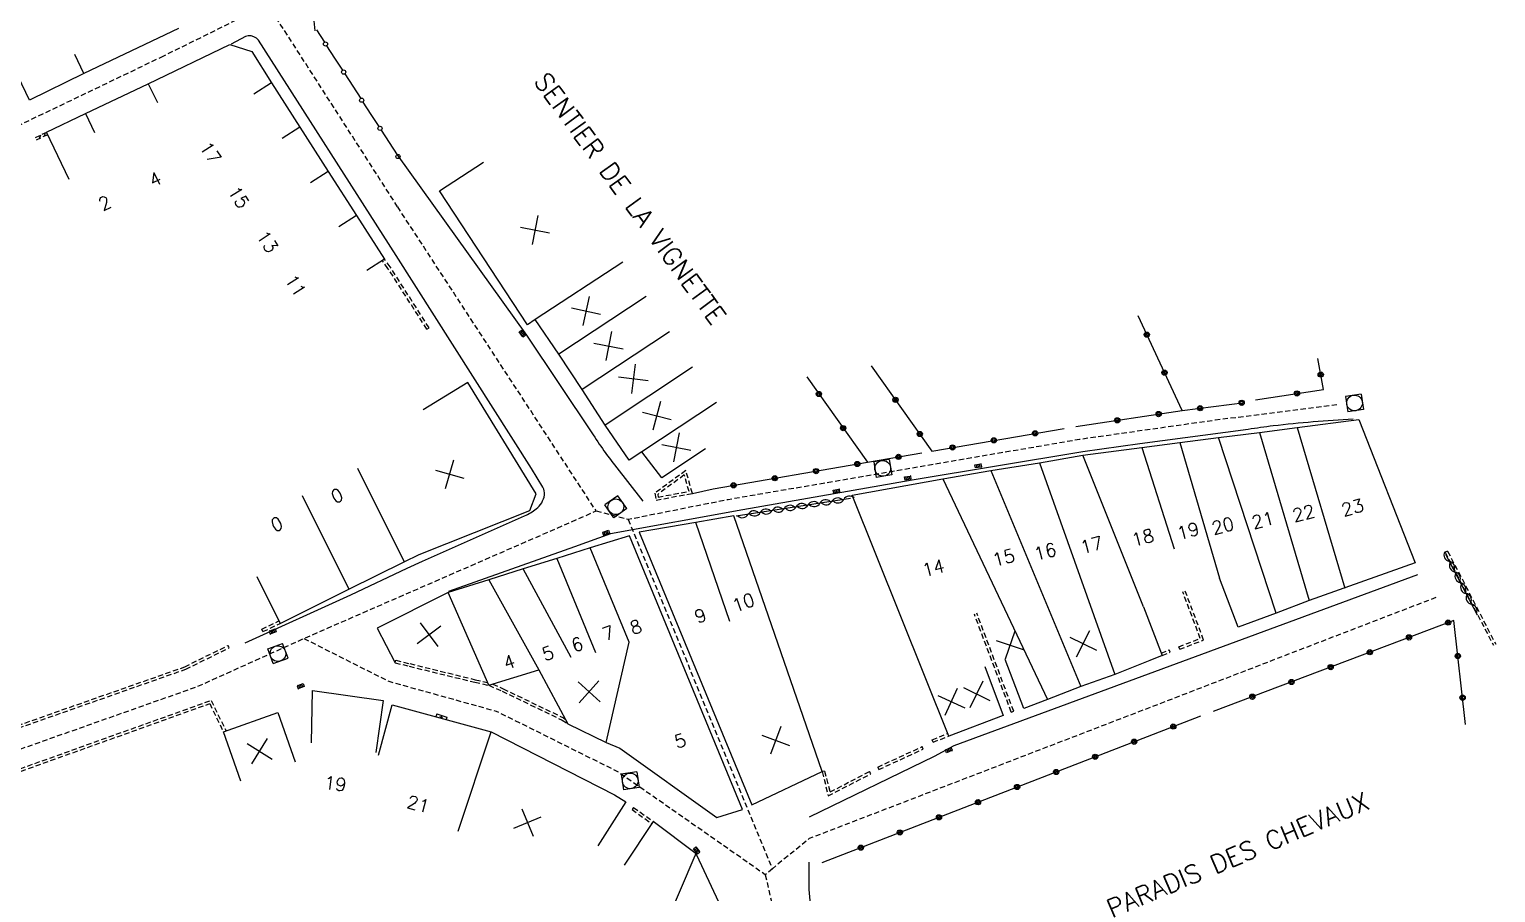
# Model space of a CAD drawing. Header units: millimetres. Extents: x 111999 to 113000, y 155000 to 156001.
# Drawn here: x 112508.1 to 112648.2, y 155818.9 to 155901.4 of the extents above; entities that cross this region are included whole.
import ezdxf
from ezdxf.enums import TextEntityAlignment as Align

# ---------------------------------------------------------------- set-up
doc = ezdxf.new("R2010")
doc.units = ezdxf.units.MM
doc.linetypes.add('DASHED', pattern=[0.75, 0.5, -0.25])
doc.layers.get('0').update_dxf_attribs({"linetype": 'CONTINUOUS'})
for name, color, linetype in [('W0001', 6, 'DASHED'), ('W0008', 7, 'CONTINUOUS'), ('W0100', 7, 'CONTINUOUS'), ('W0112', 1, 'DASHED'), ('W0310', 3, 'CONTINUOUS'), ('W0322', 7, 'CONTINUOUS'), ('W0400', 7, 'CONTINUOUS'), ('W0420', 7, 'CONTINUOUS'), ('W0989', 7, 'CONTINUOUS'), ('W0991', 7, 'CONTINUOUS'), ('W1102', 7, 'CONTINUOUS')]:
    doc.layers.add(name, color=color, linetype=linetype)
doc.styles.get("Standard").update_dxf_attribs({"font": 'romans.shx', "width": 0.85})

# ---------------------------------------------------------------- blocks, each defined once
blk = doc.blocks.new('T400')
for p, q in [((-0.15, 0.3), (0.15, 0.3)), ((-0.15, -0.25), (-0.15, 0.3)), ((-0.15, 0.15), (0.15, 0.15)), ((-0.15, 0), (0.15, 0)), ((0.15, 0.3), (0.15, -0.25)), ((-0.15, -0.15), (0.15, -0.15)), ((-0.15, -0.25), (-0.15, -0.3)), ((-0.15, -0.3), (0.15, -0.3)), ((0.15, -0.3), (0.15, -0.25))]:
    blk.add_line(p, q)
blk = doc.blocks.new('T420')
for p, q in [((0.75, 0.75), (-0.75, 0.75)), ((-0.75, 0.75), (-0.75, -0.75)), ((0.75, 0.75), (0.75, -0.75)), ((0.75, -0.75), (-0.75, -0.75))]:
    blk.add_line(p, q)
blk.add_ellipse((0, 0), major_axis=(-0.53, 0.53), ratio=1, start_param=3.926991, end_param=10.210176)
blk = doc.blocks.new('t322o')
at = {"color": 0, "linetype": 'Continuous'}
for radius in [0.25, 0.15]:
    blk.add_circle((0, 0), radius, dxfattribs=at)
blk = doc.blocks.new('t310o')
at = {"color": 0, "linetype": 'Continuous'}
for centre, start, end in [((-0.5, 0.38), 216.8699, 323.1304), ((0.5, -0.37), 36.8699, 143.1303)]:
    blk.add_arc(centre, 0.625, start, end, dxfattribs=at)
blk = doc.blocks.new('t991o')
at = {"color": 0, "linetype": 'Continuous'}
for p, q in [((-1, 1), (1, -1)), ((-1, -1), (1, 1))]:
    blk.add_line(p, q, dxfattribs=at)

msp = doc.modelspace()

# ---------------------------------------------------------------- linework, layer by layer
at = {"layer": 'W0001'}
for p, q in [((112532.77, 155900.86), (112530.61, 155904.21)), ((112527.85, 155902.27), (112520.93, 155898.84)), ((112543.3, 155884.45), (112532.77, 155900.86)), ((112520.93, 155898.84), (112494.6, 155886.2))]:
    msp.add_line(p, q, dxfattribs=at)
at = {"layer": 'W0001', "flags": 128}
for points in [[(112470.52, 155819.55), (112491.57, 155827.08), (112524.21, 155838.62), (112534.33, 155843.19), (112557.81, 155853.43), (112562.26, 155855.38), (112543.3, 155884.45)], [(112562.26, 155855.38), (112565.33, 155854.59), (112574.86, 155856.49), (112608.41, 155862.24), (112621.38, 155864.08), (112633.13, 155865.57)], [(112642.46, 155847.11), (112582.61, 155824.07), (112579.09, 155821.19), (112565.33, 155854.59)], [(112579.09, 155821.19), (112578.41, 155820.62), (112572.82, 155824.52), (112564.28, 155830.49), (112552.75, 155836.22), (112542.49, 155839.07), (112538.26, 155841.2), (112534.33, 155843.19)], [(112578.41, 155820.62), (112582.36, 155803.35), (112586.19, 155767.78), (112577.33, 155710.71), (112576.27, 155703.48), (112573.32, 155681.19), (112569.98, 155656.54), (112568.26, 155642.97)]]:
    msp.add_lwpolyline(points, dxfattribs=at)
at = {"layer": 'W0008'}
for p, q in [((112534.93, 155906.05), (112535.4, 155901.26)), ((112528.77, 155900.71), (112527.39, 155900)), ((112529.02, 155900.78), (112528.77, 155900.71)), ((112529.3, 155900.77), (112529.02, 155900.78)), ((112529.58, 155900.69), (112529.3, 155900.77)), ((112529.82, 155900.55), (112529.58, 155900.69)), ((112530, 155900.36), (112529.82, 155900.55)), ((112543.17, 155879.79), (112530, 155900.36))]:
    msp.add_line(p, q, dxfattribs=at)
at = {"layer": 'W0008', "flags": 128}
for points in [[(112543.24, 155889.42), (112555.61, 155872.18), (112561.84, 155862.86, 0.0069), (112563, 155861.13, 0.0114), (112564.02, 155859.79), (112566.71, 155856.33)], [(112528.74, 155842.78), (112538.82, 155847.38), (112544.2, 155849.93), (112545.67, 155850.58), (112555.42, 155854.92, 0.0718), (112556.54, 155855.58, 0.1917), (112557.32, 155856.91, 0.1608), (112557.18, 155857.65), (112556.09, 155859.43), (112543.17, 155879.79)], [(112634.56, 155864.15, 0.0157), (112626.92, 155863.51, 0.0015), (112624.52, 155863.18), (112614.19, 155861.81), (112608.74, 155861.04), (112592.44, 155858.33), (112576.28, 155855.5), (112563.62, 155853.2), (112560.19, 155851.94), (112548.16, 155847.68)], [(112583.87, 155762.22), (112584.29, 155766.13), (112584.3, 155767.48), (112581.49, 155796.89), (112580.95, 155802.74, 0.0641), (112580.8, 155803.42, 0.0222), (112580.55, 155803.99), (112571.89, 155822.5), (112571.82, 155822.62)], [(112582.57, 155821.81), (112582.56, 155819.2), (112584.91, 155794.02), (112586.26, 155779.98), (112587.23, 155769.5, -0.0118), (112587.6, 155765.84, -0.0355), (112587.6, 155765.13, -0.0123), (112587.5, 155764.5), (112579.22, 155708.05), (112577.69, 155708.25), (112577.31, 155705.61)]]:
    msp.add_lwpolyline(points, format="xyb", dxfattribs=at)
msp.add_lwpolyline([(112582.64, 155826.14), (112594.58, 155831.96), (112596.45, 155832.96), (112640.75, 155849.3)], dxfattribs=at)
at = {"layer": 'W0100'}
for p, q in [((112547.03, 155835.99), (112546.96, 155835.72)), ((112547.03, 155835.99), (112547.99, 155835.69)), ((112547.44, 155835.59), (112547.37, 155835.75)), ((112547.51, 155835.84), (112547.44, 155835.59)), ((112547.44, 155835.59), (112547.59, 155835.69)), ((112547.99, 155835.69), (112547.93, 155835.46))]:
    msp.add_line(p, q, dxfattribs=at)
at = {"layer": 'W0100', "flags": 128}
for points in [[(112572.7, 155861.33), (112568.54, 155858.55), (112566.61, 155861.04), (112565.42, 155860.24), (112563.11, 155863.59), (112560.91, 155866.99), (112558.7, 155870.36), (112556.45, 155873.67), (112555.69, 155873.18), (112547.31, 155885.96), (112551.5, 155888.7)], [(112545.36, 155851.23), (112555.92, 155855.44), (112556.52, 155857.03), (112549.99, 155867.66), (112545.73, 155865.05)], [(112586.71, 155856.88), (112595.36, 155858.44), (112599.94, 155859.24), (112604.6, 155859.99), (112608.73, 155860.72), (112614.38, 155861.43), (112618, 155861.91), (112621.7, 155862.39), (112625.61, 155862.89), (112629.22, 155863.36), (112635.1, 155864.11), (112640.47, 155850.44), (112630.37, 155846.84), (112627.21, 155845.62), (112623.57, 155844.28), (112621.8, 155848.95)], [(112599.37, 155840.51), (112601.13, 155835.84), (112595.93, 155833.87), (112586.71, 155856.88)], [(112565.43, 155853), (112561.68, 155851.85), (112558.49, 155850.85), (112555.3, 155849.85), (112552.01, 155848.8), (112548.13, 155847.58), (112541.36, 155844.19), (112543.07, 155840.88)], [(112552.01, 155838.72), (112556.79, 155840.19), (112559.55, 155835.05), (112563.21, 155833.25), (112564.53, 155832.7), (112573.78, 155826.09), (112576.23, 155826.85), (112565.43, 155853)], [(112529.86, 155849.12), (112532.08, 155844.64), (112538.63, 155847.91), (112543.91, 155850.52), (112545.36, 155851.23)], [(112614.54, 155846.23), (112616.32, 155841.56), (112615.14, 155841.08), (112611.79, 155839.75), (112608.56, 155838.6), (112605.38, 155837.37), (112603.1, 155836.52), (112601.32, 155841.19)], [(112535.06, 155833.22), (112535.17, 155838.22), (112541.92, 155837.26), (112541.22, 155832.31)], [(112541.47, 155832.03), (112542.79, 155836.86), (112552.23, 155834.28), (112564.02, 155828.27), (112565.11, 155827.58), (112562.41, 155823.37)], [(112528.34, 155829.56), (112526.67, 155834.27), (112531.86, 155836.12), (112533.53, 155831.4)], [(112564.62, 155805.83), (112571.71, 155822.45), (112571.82, 155822.62), (112567.7, 155825.71), (112564.93, 155821.54)]]:
    msp.add_lwpolyline(points, dxfattribs=at)
msp.add_lwpolyline([(112575.42, 155854.92), (112571.78, 155854.28), (112566.38, 155853.34), (112577.12, 155827.29), (112583.84, 155830.47)], close=True, dxfattribs=at)
at = {"layer": 'W0112'}
for p, q in [((112509.77, 155891.56), (112508.67, 155891.05)), ((112509.88, 155891.34), (112508.78, 155890.82)), ((112509.18, 155891.28), (112509.08, 155890.96)), ((112509.19, 155891.29), (112509.1, 155890.97)), ((112509.63, 155891.5), (112509.54, 155891.18)), ((112509.65, 155891.51), (112509.55, 155891.19)), ((112542.38, 155878.56), (112541.85, 155879.29)), ((112542.59, 155878.7), (112542.06, 155879.43)), ((112546.09, 155872.75), (112542.38, 155878.56)), ((112546.3, 155872.88), (112542.59, 155878.7)), ((112546.09, 155872.75), (112546.3, 155872.88)), ((112570.82, 155859.24), (112567.87, 155857.08)), ((112571.45, 155857.06), (112570.82, 155859.24)), ((112570.68, 155858.82), (112568.14, 155856.97)), ((112571.14, 155857.25), (112570.68, 155858.82)), ((112567.87, 155857.08), (112567.98, 155856.42)), ((112567.98, 155856.42), (112571.45, 155857.06)), ((112568.14, 155856.97), (112568.18, 155856.71)), ((112568.18, 155856.71), (112571.14, 155857.25)), ((112643.58, 155851.55), (112643.35, 155851.43)), ((112643.35, 155851.43), (112647.95, 155842.55)), ((112643.58, 155851.55), (112648.17, 155842.66)), ((112619.96, 155843.2), (112618.29, 155847.64)), ((112620.28, 155843.05), (112618.52, 155847.73)), ((112601.91, 155836.16), (112598.38, 155845.51)), ((112602.14, 155836.24), (112598.61, 155845.6)), ((112530.33, 155844.08), (112531.97, 155844.87)), ((112530.44, 155843.85), (112530.33, 155844.08)), ((112530.44, 155843.85), (112532.08, 155844.64)), ((112522.98, 155840.49), (112527.11, 155842.54)), ((112523.08, 155840.26), (112527.22, 155842.32)), ((112527.22, 155842.32), (112527.11, 155842.54)), ((112617.9, 155842.4), (112619.96, 155843.2)), ((112617.99, 155842.16), (112617.9, 155842.4)), ((112617.99, 155842.16), (112620.28, 155843.05)), ((112543.07, 155840.88), (112543.13, 155841.12)), ((112543.07, 155840.88), (112544.4, 155840.54)), ((112543.13, 155841.12), (112544.46, 155840.79)), ((112544.46, 155840.79), (112550.72, 155839.26)), ((112616.23, 155841.79), (112616.98, 155842.11)), ((112616.32, 155841.56), (112617.07, 155841.88)), ((112617.07, 155841.88), (112616.98, 155842.11)), ((112494.26, 155830.39), (112522.98, 155840.49)), ((112494.35, 155830.16), (112523.08, 155840.26)), ((112544.4, 155840.54), (112550.66, 155839.02)), ((112550.66, 155839.02), (112552.01, 155838.72)), ((112550.72, 155839.26), (112551.89, 155839)), ((112552.01, 155838.72), (112553.27, 155838.17)), ((112552.38, 155838.83), (112553.37, 155838.4)), ((112553.27, 155838.17), (112559.02, 155835.39)), ((112553.38, 155838.39), (112559.14, 155835.61)), ((112497.36, 155827.21), (112525.48, 155837.28)), ((112497.45, 155826.97), (112525.35, 155836.97)), ((112525.35, 155836.97), (112526.67, 155834.27)), ((112525.48, 155837.28), (112526.91, 155834.36)), ((112559.02, 155835.39), (112559.55, 155835.05)), ((112559.14, 155835.61), (112559.31, 155835.5)), ((112601.91, 155836.16), (112602.14, 155836.24)), ((112594.35, 155833.51), (112595.83, 155834.11)), ((112594.44, 155833.28), (112595.93, 155833.87)), ((112589.15, 155830.9), (112593.39, 155832.86)), ((112589.25, 155830.67), (112593.5, 155832.63)), ((112593.5, 155832.63), (112593.39, 155832.86)), ((112594.44, 155833.28), (112594.35, 155833.51)), ((112584.08, 155830.53), (112583.84, 155830.47)), ((112583.84, 155830.47), (112584.43, 155828.16)), ((112584.08, 155830.53), (112584.6, 155828.53)), ((112584.43, 155828.16), (112588.49, 155830.26)), ((112584.6, 155828.53), (112588.38, 155830.49)), ((112588.49, 155830.26), (112588.38, 155830.49)), ((112589.15, 155830.9), (112589.25, 155830.67)), ((112565.84, 155827.06), (112565.69, 155826.86)), ((112565.69, 155826.86), (112567.56, 155825.5)), ((112565.84, 155827.06), (112567.7, 155825.71))]:
    msp.add_line(p, q, dxfattribs=at)
at = {"layer": 'W0310'}
for p, q in [((112586.56, 155856.58), (112575.64, 155854.89)), ((112643.39, 155851.25), (112646.39, 155845.44))]:
    msp.add_line(p, q, dxfattribs=at)
at = {"layer": 'W0322'}
for p, q in [((112535.54, 155901.35), (112536.3, 155900.17)), ((112536.51, 155899.84), (112537.27, 155898.66)), ((112537.27, 155898.66), (112538.03, 155897.49)), ((112538.25, 155897.15), (112539.01, 155895.97)), ((112539.01, 155895.97), (112539.77, 155894.8)), ((112539.98, 155894.46), (112540.74, 155893.28)), ((112540.74, 155893.28), (112541.5, 155892.11)), ((112541.72, 155891.77), (112542.48, 155890.6)), ((112542.48, 155890.6), (112543.24, 155889.42)), ((112618.23, 155864.98), (112614.01, 155874.04)), ((112582.37, 155868.19), (112588.17, 155860.04)), ((112619.97, 155835.78), (112583.81, 155821.77))]:
    msp.add_line(p, q, dxfattribs=at)
at = {"layer": 'W0322', "flags": 128}
for points in [[(112588.53, 155869.26), (112594.32, 155861.11), (112606.95, 155863.27)], [(112625.23, 155866), (112631.71, 155866.99), (112631.19, 155869.94)], [(112608.07, 155863.45), (112618.23, 155864.98), (112624.21, 155865.76)], [(112571.45, 155857.06), (112573.43, 155857.49), (112588.17, 155860.04), (112593.36, 155860.93)], [(112645.3, 155834.98), (112644.17, 155844.92), (112621.19, 155836.21)]]:
    msp.add_lwpolyline(points, dxfattribs=at)
at = {"layer": 'W0322'}
for centre in [(112536.41, 155900.01), (112538.14, 155897.32), (112539.87, 155894.63), (112541.61, 155891.94), (112543.34, 155889.25)]:
    msp.add_circle(centre, 0.2, dxfattribs=at)
at = {"layer": 'W1102'}
for p, q in [((112522.37, 155901.47), (112513.33, 155897.19)), ((112519.49, 155896.21), (112527.29, 155899.96)), ((112527.29, 155899.96), (112529.38, 155899.29)), ((112508.15, 155894.65), (112505.99, 155899.16)), ((112513.33, 155897.19), (112512.46, 155899)), ((112529.38, 155899.29), (112531.25, 155896.3)), ((112513.33, 155897.19), (112508.15, 155894.65)), ((112513.49, 155893.36), (112519.49, 155896.21)), ((112519.49, 155896.21), (112520.36, 155894.4)), ((112531.25, 155896.3), (112529.56, 155895.22)), ((112531.25, 155896.3), (112533.95, 155892.05)), ((112509.77, 155891.57), (112513.49, 155893.36)), ((112513.49, 155893.36), (112514.35, 155891.56)), ((112511.94, 155887.06), (112509.77, 155891.57)), ((112533.95, 155892.05), (112532.27, 155890.98)), ((112533.95, 155892.05), (112536.66, 155887.82)), ((112536.66, 155887.82), (112534.97, 155886.75)), ((112536.66, 155887.82), (112539.38, 155883.61)), ((112539.38, 155883.61), (112537.69, 155882.53)), ((112539.38, 155883.61), (112542.06, 155879.43)), ((112542.06, 155879.43), (112540.37, 155878.35)), ((112564.81, 155879.15), (112556.45, 155873.67)), ((112567.03, 155875.88), (112558.7, 155870.36)), ((112569.25, 155872.51), (112560.91, 155866.99)), ((112571.45, 155869.11), (112563.11, 155863.59)), ((112573.76, 155865.76), (112566.61, 155861.04)), ((112629.22, 155863.36), (112633.77, 155848)), ((112618, 155861.91), (112621.8, 155848.95)), ((112627.21, 155845.62), (112621.7, 155862.39)), ((112625.61, 155862.89), (112630.37, 155846.84)), ((112614.54, 155846.23), (112608.73, 155860.72)), ((112614.38, 155861.43), (112617.45, 155851.77)), ((112539.46, 155859.47), (112543.91, 155850.52)), ((112599.94, 155859.24), (112608.56, 155838.6)), ((112604.6, 155859.99), (112611.79, 155839.75)), ((112595.36, 155858.44), (112605.38, 155837.37)), ((112534.18, 155856.87), (112538.63, 155847.91)), ((112575.03, 155844.82), (112571.78, 155854.28)), ((112558.49, 155850.85), (112562.21, 155841.86)), ((112565.4, 155842.84), (112561.68, 155851.85)), ((112559.86, 155841.39), (112555.3, 155849.85)), ((112552.01, 155848.8), (112556.79, 155840.19)), ((112552.01, 155838.72), (112548.13, 155847.58)), ((112563.21, 155833.25), (112565.4, 155842.84)), ((112549.07, 155824.79), (112552.23, 155834.28))]:
    msp.add_line(p, q, dxfattribs=at)

# ---------------------------------------------------------------- block references
at = {"layer": 'W0310'}
for p, rotation in [((112581.35, 155855.77), 188.8071175035355), ((112582.49, 155855.95), 188.8071175035355), ((112583.63, 155856.13), 188.8071175035355), ((112584.77, 155856.3), 188.8071175035355), ((112585.91, 155856.48), 188.8071175035355), ((112576.78, 155855.07), 188.8071175035355), ((112577.93, 155855.24), 188.8071175035355), ((112579.07, 155855.42), 188.8071175035355), ((112580.21, 155855.6), 188.8071175035355), ((112643.74, 155850.57), 297.338583371122), ((112644.27, 155849.54), 297.338583371122), ((112644.8, 155848.52), 297.338583371122), ((112645.33, 155847.49), 297.338583371122), ((112645.86, 155846.46), 297.338583371122)]:
    msp.add_blockref('t310o', p, dxfattribs=dict(at, rotation=rotation))
at = {"layer": 'W0322'}
for p, rotation in [((112614.85, 155872.23), 114.942612521114), ((112616.54, 155868.6), 114.942612521114), ((112631.46, 155868.42), 100.0224731019015), ((112583.53, 155866.56), 305.3962093213686), ((112590.85, 155866), 305.3957422649859), ((112623.91, 155865.72), 7.456754377001812), ((112629.19, 155866.61), 8.67280763730647), ((112615.98, 155864.64), 8.564222907104433), ((112619.94, 155865.2), 7.456754377001812), ((112585.85, 155863.3), 305.3962093213686), ((112612.03, 155864.04), 8.564222907104433), ((112593.17, 155862.74), 305.3957422649859), ((112600.24, 155862.13), 9.709030172961969), ((112604.18, 155862.8), 9.709030172961969), ((112591.14, 155860.55), 9.664977601161047), ((112596.3, 155861.45), 9.709030172961969), ((112583.26, 155859.19), 9.815052741867802), ((112587.2, 155859.87), 9.815052741867802), ((112575.38, 155857.83), 9.815052741867802), ((112579.32, 155858.51), 9.815052741867802), ((112643.63, 155844.72), 200.763129244828), ((112639.89, 155843.3), 200.763129244828), ((112636.15, 155841.88), 200.763129244828), ((112632.41, 155840.46), 200.763129244828), ((112644.55, 155841.52), 96.48483333169804), ((112628.67, 155839.04), 200.763129244828), ((112624.93, 155837.63), 200.763129244828), ((112645.01, 155837.54), 96.48483333169804), ((112617.38, 155834.78), 201.1902108185429), ((112613.65, 155833.33), 201.1902108185429), ((112609.92, 155831.89), 201.1902108185429), ((112606.19, 155830.44), 201.1902108185429), ((112602.46, 155829), 201.1902108185429), ((112598.73, 155827.55), 201.1902108185429), ((112595, 155826.1), 201.1902108185429), ((112591.27, 155824.66), 201.1902108185429), ((112587.54, 155823.21), 201.1902108185429)]:
    msp.add_blockref('t322o', p, dxfattribs=dict(at, rotation=rotation))
at = {"layer": 'W0400'}
for p, rotation in [((112555.21, 155872.34), 35.35739999999998), ((112598.76, 155859.69), 98.89779999999998), ((112592.04, 155858.53), 98.89779999999998), ((112585.22, 155857.28), 98.89779999999998), ((112563.19, 155853.29), 289.2495), ((112531.37, 155843.86), 289.8941), ((112534.04, 155838.64), 289.8941), ((112595.95, 155832.53), 112.0511), ((112571.87, 155822.95), 39.42207825425467)]:
    msp.add_blockref('T400', p, dxfattribs=dict(at, rotation=rotation))
at = {"layer": 'W0420'}
for p, rotation in [((112634.69, 155865.7), 8.897799999999995), ((112589.63, 155859.45), 8.897799999999995), ((112564.14, 155855.78), 305.3574), ((112531.87, 155841.75), 199.8941), ((112565.51, 155829.59), 8.897799999999995)]:
    msp.add_blockref('T420', p, dxfattribs=dict(at, rotation=rotation))
at = {"layer": 'W0991'}
for p, rotation in [((112556.41, 155882.22), 303.998991593976), ((112561.28, 155874.5), 302.8417784411264), ((112563.44, 155871.15), 303.9834251272724), ((112565.81, 155868.02), 308.059793811586), ((112568.04, 155864.47), 300.4049222796331), ((112569.92, 155861.47), 304.0852803162527), ((112548.26, 155858.9), 28.86837262124413), ((112546.29, 155843.56), 352.0766272502008), ((112601.79, 155842.56), 296.1182277879262), ((112608.77, 155842.7), 18.8150042628615), ((112561.58, 155838.1), 2.934317594843661), ((112596.19, 155837.15), 20.68951650441166), ((112598.6, 155837.88), 19.09032846276626), ((112579.41, 155833.46), 294.237449850149), ((112530.12, 155832.42), 13.34865025412367), ((112555.7, 155825.61), 337.1834938307516)]:
    msp.add_blockref('t991o', p, dxfattribs=dict(at, rotation=rotation))

# ---------------------------------------------------------------- texts
at = {"layer": 'W0989'}
for s, rotation, p in [('SENTIER DE LA VIGNETTE', 306.1586, (112565.5, 155885.24)), ('PARADIS DES CHEVAUX', 23.0084, (112623.56, 155822.53))]:
    msp.add_text(s, height=1.75, rotation=rotation, dxfattribs=at).set_placement(p, align=Align.MIDDLE)
at = {"layer": 'W0991'}
for s, rotation, p in [('17', 302.4897, (112525.43, 155889.61)), ('4', 25.3437, (112520.13, 155887.1)), ('15', 302.5989, (112528.14, 155885.36)), ('2', 25.8165, (112515.33, 155884.81)), ('13', 302.7991, (112530.87, 155881.11)), ('11', 302.7108, (112533.57, 155876.92)), ('0', 26.2597, (112537.51, 155856.84)), ('23', 15.1621, (112634.5, 155855.71)), ('21', 14.351, (112625.93, 155854.51)), ('22', 14.351, (112629.82, 155855.17)), ('0', 24.5745, (112531.76, 155854.12)), ('18', 14.351, (112614.46, 155852.85)), ('19', 14.351, (112618.79, 155853.48)), ('20', 14.351, (112622.11, 155853.96)), ('16', 14.351, (112605.14, 155851.5)), ('17', 14.351, (112609.56, 155852.14)), ('14', 14.351, (112594.46, 155849.94)), ('15', 14.351, (112601.18, 155850.92)), ('10', 20.1711, (112576.32, 155846.63)), ('9', 20.1711, (112572.22, 155845.38)), ('7', 20.1711, (112563.42, 155843.72)), ('8', 20.1711, (112566.05, 155844.3)), ('5', 20.1711, (112557.65, 155841.78)), ('6', 20.1711, (112560.45, 155842.62)), ('4', 20.1711, (112553.95, 155840.96)), ('5', 17.2394, (112570.28, 155833.42)), ('19', 351.9467, (112537.35, 155829.32)), ('21', 344.7362, (112545.27, 155827.37))]:
    msp.add_text(s, height=1.25, rotation=rotation, dxfattribs=at).set_placement(p, align=Align.MIDDLE)

doc.saveas('drawing.dxf')
